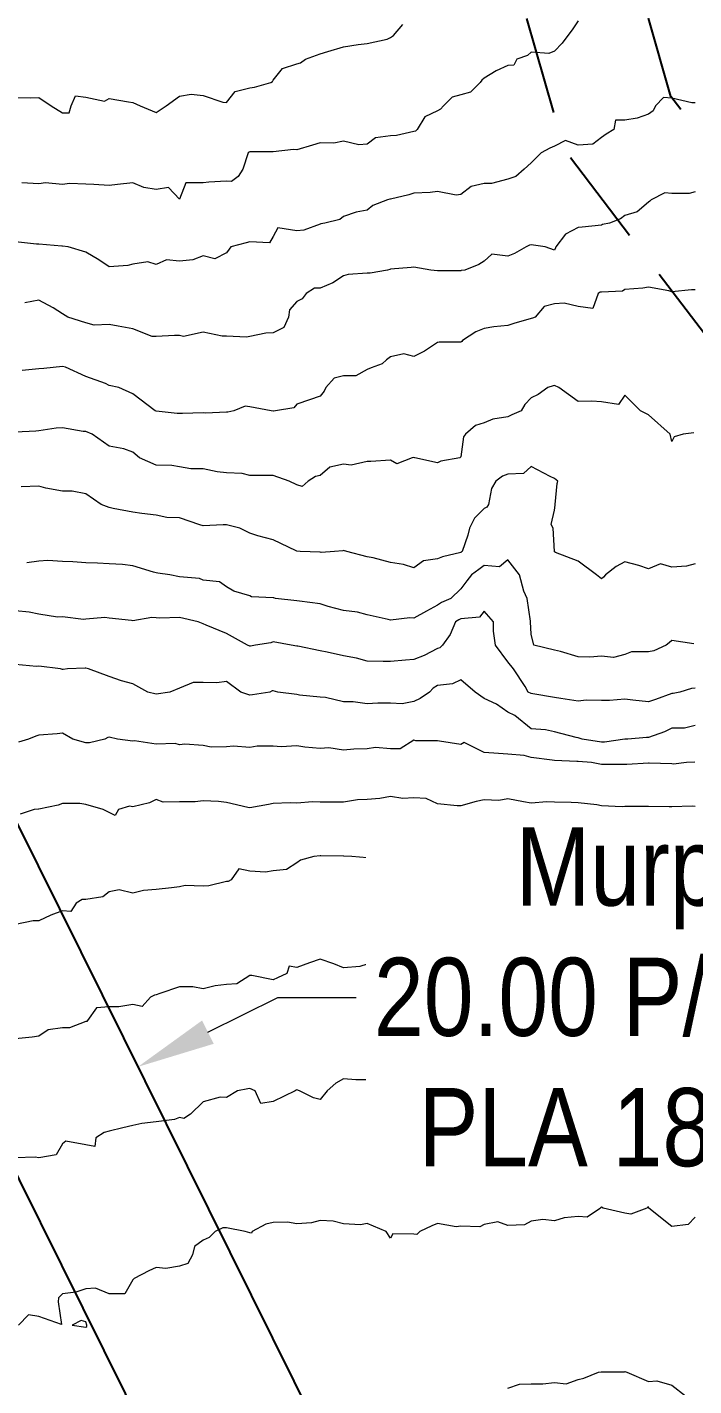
# Model space of a CAD drawing. Extents: x 537850 to 541798, y 6045627 to 6050132.
# Drawn here: x 540411.8 to 540497.1, y 6046927.3 to 6047101.1 of the extents above; entities that cross this region are included whole.
import ezdxf

# ---------------------------------------------------------------- set-up
doc = ezdxf.new("R2010")
doc.units = 0
doc.header["$LTSCALE"] = 5
doc.linetypes.add('DASHED2', pattern=[9.525, 6.35, -3.175])
doc.linetypes.add('foc-ACCESSROAD', pattern=[3.75, 2.5, -1.25])
doc.layers.add('C-RW', color=13, linetype='Continuous')
doc.layers.add('F-AR', color=190, linetype='foc-ACCESSROAD')
doc.layers.add('C-RW-T', color=13, linetype='Continuous', lineweight=9)
doc.layers.add('Contour_Line_Intermediate', color=7, linetype='DASHED2', true_color=0xd9d9d9)
doc.layers.add('Contour_Line_Major', color=7, linetype='Continuous', true_color=0x6b6b6b)
doc.styles.add('80CG', font='ARIALN.TTF', dxfattribs={"height": 10})
doc.dimstyles.new('Compass 5 000', dxfattribs={"dimscale": 5, "dimtxt": 9, "dimasz": 2, "dimexe": 0.2, "dimexo": 0.0625, "dimgap": 0.5, "dimtad": 0, "dimtih": 1, "dimtoh": 1, "dimzin": 0, "dimdsep": 46, "dimtxsty": '80CG', "dimcen": 0.1, "dimse1": 1, "dimse2": 1, "dimclrd": 256, "dimclrt": 256, "dimaunit": 1, "dimadec": 4, "dimazin": 0, "dimtfac": 0.06, "dimtofl": 0, "dimtmove": 0, "dimatfit": 1, "dimfxl": 0.2, "dimtolj": 1, "dimtzin": 0, "dimlwd": -1, "dimarcsym": 0})

# ---------------------------------------------------------------- blocks, each defined once
blk = doc.blocks.new('*D462')
at = {"layer": 'C-RW-T', "transparency": 16777216}
for p, q in [((540434.93, 6046972.53), (540443.89, 6046976.98)), ((540443.89, 6046976.98), (540453.89, 6046976.98)), ((540399.1, 6046954.75), (540390.14, 6046950.3))]:
    blk.add_line(p, q, dxfattribs=at)
for points in [[(540434.19, 6046974.03), (540435.67, 6046971.04), (540425.97, 6046968.09)], [(540398.36, 6046956.24), (540399.84, 6046953.26), (540408.06, 6046959.2)]]:
    blk.add_solid(points, dxfattribs=at)
at = {"layer": 'C-RW-T', "transparency": 16777216, "insert": (540493.43, 6046976.98), "char_height": 10, "attachment_point": 5, "style": '80CG', "bg_fill": 3, "box_fill_scale": 1.1, "bg_fill_color": 256, "bg_fill_true_color": 13158600, "bg_fill_transparency": 0}
blk.add_mtext('\\A1;Murphy\\P20.00 P/L R/W\\PPLA 180910', dxfattribs=at)

msp = doc.modelspace()

# ---------------------------------------------------------------- linework, layer by layer
at = {"layer": 'C-RW'}
msp.add_lwpolyline([(540538.349, 6046696.701), (540275.105, 6047227.021), (540292.146, 6047249.573), (540291.045, 6047357.841), (540354.045, 6047358.494), (540354.252, 6047338.505), (540311.237, 6047338.06), (540312.204, 6047242.96), (540298.507, 6047224.834), (540560.552, 6046696.932)], dxfattribs=at)
at = {"layer": 'Contour_Line_Intermediate', "linetype": 'Continuous', "lineweight": 13, "flags": 128}
for points, elevation in [([(540410.306, 6047092.101), (540412.27, 6047092.053), (540413.305, 6047092.09), (540414.866, 6047091.018), (540416.305, 6047090.138), (540417.185, 6047090.138), (540417.436, 6047091.018), (540417.997, 6047092.326), (540419.305, 6047092.155), (540421.703, 6047091.62), (540422.305, 6047091.995), (540424.777, 6047091.546), (540425.305, 6047091.45), (540426.263, 6047091.018), (540428.305, 6047090.174), (540429.57, 6047091.018), (540431.304, 6047092.279), (540432.776, 6047092.546), (540434.304, 6047092.343), (540436.832, 6047091.489), (540437.304, 6047091.444), (540438.436, 6047092.885), (540440.304, 6047093.352), (540440.909, 6047093.412), (540442.965, 6047094.017), (540443.178, 6047094.143), (540443.304, 6047094.329), (540444.495, 6047095.826), (540446.304, 6047096.424), (540446.792, 6047096.53), (540447.401, 6047097.017), (540449.304, 6047097.697), (540450.278, 6047097.992), (540452.303, 6047098.605), (540454.157, 6047098.87), (540455.303, 6047099.034), (540457.87, 6047099.584), (540458.303, 6047099.779), (540458.704, 6047100.017), (540459.892, 6047101.429)], 906.956), ([(540482.302, 6047101.912), (540481.561, 6047100.759), (540480.99, 6047100.017), (540480.256, 6047099.063), (540479.302, 6047098.022), (540478.566, 6047097.754), (540476.302, 6047097.896), (540475.844, 6047097.475), (540474.475, 6047097.017), (540474.081, 6047096.238), (540473.302, 6047096.184), (540471.82, 6047095.499), (540470.303, 6047094.572), (540470.008, 6047094.312), (540469.789, 6047094.017), (540468.524, 6047092.796), (540467.303, 6047092.466), (540466.184, 6047092.137), (540465.065, 6047091.018), (540464.722, 6047090.598), (540464.303, 6047090.419), (540462.702, 6047089.618), (540461.717, 6047088.018), (540461.517, 6047087.804), (540461.303, 6047087.751), (540459.075, 6047087.246), (540458.303, 6047087.182), (540456.39, 6047086.931), (540455.303, 6047086.128), (540454.263, 6047086.058), (540452.303, 6047086.527), (540451.047, 6047086.274), (540449.304, 6047086.325), (540448.305, 6047086.016), (540446.304, 6047085.397), (540445.872, 6047085.45), (540443.304, 6047085.168), (540443.183, 6047085.138), (540440.304, 6047085.138), (540440.215, 6047085.107), (540440.1, 6047085.018), (540439.401, 6047082.921), (540438.799, 6047082.018), (540437.968, 6047081.355), (540437.304, 6047081.4), (540435.039, 6047081.284), (540434.304, 6047081.207), (540432.116, 6047081.207), (540431.304, 6047079.083), (540429.871, 6047080.584), (540428.305, 6047080.332), (540426.719, 6047080.603), (540425.305, 6047081.18), (540423.366, 6047080.957), (540422.305, 6047080.835), (540420.342, 6047080.981), (540419.305, 6047081.02), (540417.22, 6047081.104), (540416.305, 6047080.973), (540414.145, 6047081.178), (540413.305, 6047081.08), (540411.13, 6047081.194)], 905.957), ([(540497.301, 6047080.05), (540496.513, 6047079.806), (540494.301, 6047079.806), (540493.432, 6047079.888), (540491.653, 6047079.018), (540491.481, 6047078.839), (540491.302, 6047078.703), (540489.857, 6047077.463), (540488.302, 6047076.997), (540487.726, 6047076.594), (540486.344, 6047076.018), (540485.455, 6047075.865), (540485.302, 6047075.782), (540482.817, 6047075.504), (540482.302, 6047075.471), (540480.69, 6047074.63), (540479.482, 6047073.018), (540479.436, 6047072.885), (540479.302, 6047072.563), (540478.106, 6047073.018), (540476.302, 6047073.276), (540476.097, 6047073.224), (540475.653, 6047073.018), (540474.184, 6047072.137), (540473.302, 6047071.82), (540471.25, 6047072.071), (540470.303, 6047071.168), (540469.586, 6047070.735), (540467.797, 6047070.019), (540467.366, 6047069.955), (540467.303, 6047069.946), (540464.375, 6047069.946), (540464.303, 6047069.935), (540463.469, 6047070.019), (540461.303, 6047070.398), (540460.965, 6047070.357), (540458.303, 6047070.147), (540458.213, 6047070.109), (540457.921, 6047070.019), (540455.691, 6047069.631), (540455.303, 6047069.631), (540452.871, 6047069.451), (540452.303, 6047069.27), (540450.912, 6047068.41), (540449.304, 6047067.729), (540448.594, 6047067.729), (540447.528, 6047067.019), (540446.984, 6047066.339), (540446.304, 6047065.999), (540445.361, 6047064.961), (540445.234, 6047064.019), (540444.631, 6047062.692), (540443.304, 6047062.004), (540442.363, 6047061.96), (540440.304, 6047061.509), (540439.884, 6047061.44), (540437.304, 6047061.556), (540436.747, 6047061.576), (540434.304, 6047062.086), (540431.823, 6047061.538), (540431.304, 6047061.659), (540430.665, 6047061.659), (540428.305, 6047061.512), (540427.802, 6047061.521), (540425.305, 6047062.512), (540423.46, 6047062.864), (540422.305, 6047063.047), (540420.362, 6047062.962), (540419.305, 6047063.257), (540416.985, 6047064.019), (540416.305, 6047064.448), (540415.14, 6047065.184), (540413.305, 6047066.162), (540411.48, 6047065.844)], 903.957), ([(540497.301, 6047067.519), (540496.825, 6047067.495), (540494.301, 6047067.229), (540493.933, 6047067.387), (540491.302, 6047067.822), (540490.605, 6047067.715), (540488.302, 6047067.551), (540487.978, 6047067.343), (540485.302, 6047067.221), (540485.129, 6047067.191), (540484.89, 6047067.019), (540484.191, 6047065.13), (540482.302, 6047065.374), (540480.53, 6047065.791), (540479.302, 6047065.688), (540477.967, 6047065.354), (540476.798, 6047064.019), (540476.463, 6047063.858), (540476.302, 6047063.851), (540474.108, 6047063.213), (540473.302, 6047062.938), (540471.539, 6047062.782), (540470.303, 6047062.543), (540469.217, 6047062.105), (540467.523, 6047061.019), (540467.42, 6047060.902), (540467.303, 6047060.811), (540464.511, 6047060.811), (540464.303, 6047060.741), (540462.67, 6047059.652), (540461.303, 6047058.969), (540460.018, 6047059.305), (540458.303, 6047058.91), (540457.769, 6047058.554), (540457.234, 6047058.019), (540455.816, 6047057.507), (540455.303, 6047057.322), (540453.844, 6047056.479), (540452.303, 6047056.479), (540451.106, 6047056.217), (540450.037, 6047055.019), (540449.793, 6047054.53), (540449.304, 6047053.874), (540447.913, 6047053.41), (540446.304, 6047052.874), (540445.916, 6047052.407), (540443.6, 6047052.019), (540443.335, 6047051.988), (540443.304, 6047051.963), (540443.023, 6047052.019), (540440.304, 6047052.529), (540439.721, 6047052.602), (540438.265, 6047052.019), (540437.471, 6047051.852), (540437.304, 6047051.845), (540434.61, 6047051.714), (540434.304, 6047051.758), (540431.663, 6047051.66), (540431.304, 6047051.673), (540430.98, 6047051.695), (540428.305, 6047051.982), (540428.197, 6047052.019), (540425.305, 6047054.199), (540423.527, 6047055.019), (540422.305, 6047055.261), (540421.822, 6047055.502), (540419.305, 6047056.396), (540416.721, 6047057.603), (540416.305, 6047057.704), (540413.91, 6047057.414), (540413.305, 6047057.38), (540411.152, 6047057.172)], 902.957), ([(540497.129, 6047049.192), (540495.756, 6047049.02), (540494.618, 6047048.703), (540494.301, 6047048.108), (540494.098, 6047049.02), (540491.302, 6047051.524), (540490.311, 6047052.019), (540488.302, 6047054.029), (540487.498, 6047052.823), (540485.302, 6047053.189), (540484.055, 6047053.266), (540482.302, 6047053.225), (540479.834, 6047055.019), (540479.302, 6047055.254), (540479.101, 6047055.221), (540478.451, 6047055.019), (540477.197, 6047054.124), (540476.302, 6047053.677), (540475.501, 6047052.821), (540475.044, 6047052.019), (540473.819, 6047051.503), (540473.302, 6047051.255), (540471.387, 6047050.935), (540470.303, 6047050.502), (540469.176, 6047050.146), (540467.894, 6047049.02), (540467.625, 6047048.698), (540467.303, 6047046.153), (540467.242, 6047046.081), (540467.19, 6047046.02), (540464.759, 6047045.564), (540464.303, 6047045.354), (540461.416, 6047046.02), (540461.303, 6047046.049), (540461.267, 6047046.055), (540461.09, 6047046.02), (540459.096, 6047045.227), (540458.303, 6047045.703), (540455.799, 6047045.524), (540455.303, 6047045.555), (540453.275, 6047045.048), (540452.303, 6047045.175), (540450.53, 6047044.794), (540449.304, 6047043.735), (540448.708, 6047043.616), (540447.77, 6047043.02), (540446.988, 6047042.336), (540446.304, 6047042.531), (540445.331, 6047043.02), (540443.304, 6047043.757), (540442.591, 6047043.733), (540440.304, 6047043.733), (540439.332, 6047043.992), (540437.304, 6047044.08), (540436.114, 6047044.21), (540434.304, 6047044.594), (540432.73, 6047044.594), (540431.304, 6047044.861), (540430.303, 6047045.018), (540428.305, 6047045.073), (540426.162, 6047046.02), (540425.305, 6047046.733), (540424.178, 6047047.146), (540422.305, 6047047.518), (540420.118, 6047049.02), (540419.305, 6047049.386), (540418.954, 6047049.37), (540416.305, 6047049.827), (540415.525, 6047049.8), (540413.305, 6047049.459), (540412.914, 6047049.411), (540410.306, 6047049.299)], 901.957), ([(540497.301, 6047032.454), (540496.188, 6047032.134), (540494.301, 6047032.022), (540492.874, 6047032.448), (540491.302, 6047031.796), (540490.094, 6047032.228), (540488.302, 6047032.713), (540487.203, 6047032.119), (540485.8, 6047031.02), (540485.579, 6047030.744), (540485.302, 6047030.522), (540484.666, 6047031.02), (540482.302, 6047032.792), (540479.43, 6047033.892), (540479.302, 6047033.999), (540479.275, 6047034.02), (540479.279, 6047034.043), (540479.122, 6047037.02), (540478.846, 6047037.476), (540479.302, 6047039.313), (540479.386, 6047039.936), (540479.39, 6047040.02), (540479.614, 6047042.708), (540479.708, 6047043.02), (540479.302, 6047043.358), (540478.723, 6047043.599), (540476.302, 6047044.89), (540475.341, 6047043.981), (540473.302, 6047043.896), (540472.657, 6047043.665), (540471.77, 6047043.02), (540471.242, 6047042.081), (540470.849, 6047040.02), (540470.624, 6047039.699), (540470.303, 6047039.536), (540469.054, 6047038.269), (540468.395, 6047037.02), (540468.219, 6047036.103), (540467.456, 6047034.02), (540467.365, 6047033.958), (540467.303, 6047033.911), (540464.962, 6047033.361), (540464.303, 6047033.084), (540462.509, 6047032.814), (540461.303, 6047031.949), (540459.956, 6047032.367), (540458.303, 6047032.614), (540456.098, 6047033.225), (540455.303, 6047033.331), (540452.711, 6047034.02), (540452.303, 6047034.156), (540452.22, 6047034.104), (540451.143, 6047034.02), (540449.43, 6047033.894), (540449.304, 6047033.922), (540446.724, 6047034.02), (540446.304, 6047034.048), (540446.235, 6047034.089), (540443.304, 6047035.523), (540441.3, 6047036.024), (540440.304, 6047036.38), (540439.023, 6047037.02), (540437.304, 6047037.437), (540436.895, 6047037.43), (540434.304, 6047037.293), (540433.902, 6047037.423), (540431.304, 6047038.322), (540429.663, 6047038.379), (540428.305, 6047038.652), (540426.458, 6047038.867), (540425.305, 6047039.053), (540422.794, 6047039.531), (540422.305, 6047039.665), (540421.25, 6047040.02), (540419.305, 6047041.386), (540417.567, 6047041.758), (540416.305, 6047041.758), (540414.181, 6047042.144), (540413.305, 6047042.363), (540411.017, 6047042.309)], 900.957), ([(540497.301, 6047016.555), (540496.806, 6047016.517), (540495.319, 6047016.021), (540494.464, 6047015.859), (540494.301, 6047015.838), (540492.233, 6047015.09), (540491.302, 6047014.792), (540489.335, 6047014.988), (540488.302, 6047015.114), (540486.352, 6047014.972), (540485.302, 6047014.972), (540483.339, 6047014.985), (540482.302, 6047014.876), (540480.117, 6047015.206), (540479.302, 6047015.329), (540476.501, 6047015.822), (540476.302, 6047015.853), (540475.936, 6047016.021), (540475.558, 6047016.765), (540474.04, 6047019.021), (540473.302, 6047019.918), (540471.76, 6047022.021), (540471.491, 6047023.832), (540471.47, 6047025.021), (540470.303, 6047026.401), (540469.71, 6047025.613), (540467.303, 6047025.397), (540467.043, 6047025.281), (540466.623, 6047025.021), (540465.922, 6047023.401), (540464.966, 6047022.021), (540464.62, 6047021.704), (540464.303, 6047021.627), (540462.611, 6047020.712), (540461.303, 6047020.202), (540460.216, 6047020.108), (540458.303, 6047019.944), (540457.38, 6047019.944), (540455.303, 6047019.994), (540453.942, 6047020.383), (540452.303, 6047020.656), (540450.185, 6047021.139), (540449.304, 6047021.321), (540446.429, 6047021.896), (540446.304, 6047021.918), (540445.595, 6047022.021), (540443.304, 6047022.449), (540442.965, 6047022.359), (540441.042, 6047022.021), (540440.401, 6047021.924), (540440.304, 6047021.924), (540439.997, 6047022.021), (540437.304, 6047023.531), (540434.707, 6047024.618), (540434.304, 6047024.754), (540433.678, 6047025.021), (540431.304, 6047025.563), (540428.775, 6047025.491), (540428.305, 6047025.554), (540427.736, 6047025.59), (540425.305, 6047025.172), (540425.147, 6047025.179), (540422.305, 6047025.507), (540421.727, 6047025.599), (540419.305, 6047025.374), (540419.023, 6047025.303), (540416.305, 6047025.678), (540415.69, 6047025.636), (540413.305, 6047026.022), (540412.07, 6047026.256), (540410.306, 6047026.416)], 898.957), ([(540497.301, 6047011.757), (540495.913, 6047011.41), (540494.301, 6047011.41), (540493.384, 6047010.939), (540491.302, 6047010.207), (540491.075, 6047010.248), (540488.696, 6047010.021), (540488.318, 6047010.006), (540488.302, 6047010.005), (540485.693, 6047009.63), (540485.302, 6047009.63), (540482.839, 6047010.021), (540482.302, 6047010.197), (540482.076, 6047010.248), (540479.302, 6047010.941), (540478.132, 6047011.192), (540476.302, 6047011.344), (540474.234, 6047013.021), (540473.302, 6047013.469), (540471.848, 6047014.475), (540470.303, 6047015.234), (540469.139, 6047016.021), (540467.303, 6047017.622), (540466.217, 6047017.107), (540464.303, 6047016.878), (540463.781, 6047016.543), (540463.283, 6047016.021), (540462.089, 6047015.236), (540461.303, 6047014.831), (540459.778, 6047014.546), (540458.303, 6047014.64), (540456.684, 6047014.64), (540455.303, 6047014.54), (540453.526, 6047014.798), (540452.303, 6047014.798), (540449.987, 6047015.338), (540449.304, 6047015.376), (540446.674, 6047015.651), (540446.304, 6047015.721), (540443.89, 6047016.021), (540443.304, 6047016.186), (540443.139, 6047016.186), (540442.842, 6047016.021), (540440.656, 6047015.67), (540440.304, 6047015.638), (540439.15, 6047016.021), (540437.304, 6047017.375), (540436.087, 6047017.239), (540434.304, 6047017.273), (540433.053, 6047017.273), (540431.304, 6047016.544), (540430.049, 6047016.021), (540428.305, 6047015.764), (540427.244, 6047016.021), (540425.305, 6047017.084), (540423.855, 6047017.471), (540422.305, 6047018.018), (540419.667, 6047019.021), (540419.305, 6047019.111), (540419.215, 6047019.111), (540416.964, 6047019.021), (540416.415, 6047018.911), (540416.305, 6047018.939), (540416.085, 6047019.021), (540413.305, 6047019.369), (540413, 6047019.326), (540410.306, 6047019.569)], 897.957), ([(540497.243, 6047007.08), (540496.167, 6047007.022), (540494.521, 6047006.802), (540494.301, 6047006.844), (540491.392, 6047006.931), (540491.302, 6047006.925), (540488.543, 6047006.78), (540488.302, 6047006.78), (540485.544, 6047006.78), (540485.302, 6047006.753), (540484.047, 6047007.022), (540482.302, 6047007.154), (540482.148, 6047007.176), (540479.302, 6047007.3), (540479.011, 6047007.313), (540476.302, 6047007.687), (540475.396, 6047007.928), (540473.302, 6047008.103), (540472.135, 6047008.189), (540470.303, 6047008.325), (540467.731, 6047009.593), (540467.303, 6047009.312), (540464.572, 6047009.752), (540464.303, 6047009.796), (540461.529, 6047009.796), (540461.303, 6047009.902), (540459.555, 6047008.769), (540458.303, 6047008.794), (540456.384, 6047008.941), (540455.303, 6047008.769), (540453.61, 6047008.714), (540452.303, 6047008.628), (540450.41, 6047008.915), (540449.304, 6047008.821), (540447.339, 6047008.986), (540446.304, 6047009.147), (540444.304, 6047009.021), (540443.304, 6047009.104), (540441.222, 6047009.104), (540440.304, 6047008.962), (540438.201, 6047009.125), (540437.304, 6047009.043), (540435.354, 6047008.972), (540434.304, 6047009.198), (540431.965, 6047009.361), (540431.304, 6047009.307), (540430.729, 6047009.446), (540428.305, 6047009.37), (540425.521, 6047009.806), (540425.305, 6047009.762), (540423.37, 6047010.021), (540422.305, 6047010.25), (540422.112, 6047010.215), (540421.728, 6047010.021), (540419.769, 6047009.557), (540419.305, 6047009.556), (540417.628, 6047010.021), (540416.305, 6047010.777), (540415.644, 6047010.683), (540413.305, 6047010.527), (540412.918, 6047010.408), (540411.95, 6047010.021), (540410.698, 6047009.629)], 896.957), ([(540497.301, 6047001.388), (540496.894, 6047001.429), (540494.301, 6047001.353), (540493.983, 6047001.341), (540491.302, 6047001.388), (540490.936, 6047001.388), (540488.302, 6047001.388), (540487.955, 6047001.368), (540485.302, 6047001.501), (540484.724, 6047001.6), (540482.302, 6047001.852), (540481.424, 6047001.9), (540479.302, 6047001.959), (540478.31, 6047002.014), (540476.302, 6047001.819), (540475.337, 6047001.987), (540473.302, 6047002.394), (540472.177, 6047002.147), (540470.303, 6047002.239), (540469.267, 6047002.058), (540467.303, 6047001.466), (540466.834, 6047001.491), (540464.303, 6047001.75), (540462.882, 6047002.443), (540461.303, 6047002.518), (540459.889, 6047002.436), (540458.303, 6047002.667), (540456.923, 6047002.402), (540455.303, 6047002.29), (540454.077, 6047002.248), (540452.303, 6047001.975), (540451.386, 6047001.939), (540449.304, 6047001.939), (540448.313, 6047002.012), (540446.304, 6047001.837), (540445.471, 6047001.854), (540443.304, 6047001.802), (540442.669, 6047001.657), (540440.304, 6047001.246), (540440.046, 6047001.28), (540437.304, 6047001.912), (540436.288, 6047002.038), (540434.304, 6047002.14), (540433.311, 6047002.015), (540431.304, 6047002.015), (540429.221, 6047001.938), (540428.305, 6047002.276), (540427.438, 6047001.888), (540425.305, 6047001.354), (540424.899, 6047001.428), (540423.479, 6047001.022), (540423.057, 6047000.269), (540422.305, 6047000.638), (540421.512, 6047001.022), (540419.305, 6047001.676), (540418.535, 6047001.792), (540416.305, 6047001.792), (540415.76, 6047001.567), (540413.305, 6047001.076), (540413.261, 6047001.066), (540412.68, 6047001.022), (540410.898, 6047000.43)], 895.957), ([(540497.301, 6046983.249), (540497.041, 6046983.283), (540495.602, 6046983.023), (540494.518, 6046982.806), (540494.301, 6046982.763), (540493.108, 6046983.023), (540491.302, 6046983.402), (540490.922, 6046983.402), (540488.302, 6046984.132), (540487.109, 6046984.215), (540485.302, 6046984.631), (540483.785, 6046984.539), (540482.302, 6046984.454), (540480.949, 6046984.376), (540479.302, 6046983.919), (540478.262, 6046984.063), (540476.302, 6046984.335), (540475.491, 6046983.834), (540473.302, 6046983.475), (540472.606, 6046983.719), (540471.037, 6046983.023), (540470.57, 6046982.756), (540470.303, 6046982.603), (540468.721, 6046981.605), (540467.303, 6046981.404), (540465.577, 6046981.749), (540464.303, 6046982.004), (540462.502, 6046981.824), (540461.303, 6046981.138), (540460.28, 6046981.046), (540458.303, 6046980.865), (540457.566, 6046980.76), (540455.303, 6046981.213), (540454.388, 6046980.938), (540452.303, 6046980.764), (540451.06, 6046981.267), (540449.304, 6046981.881), (540447.941, 6046981.386), (540446.304, 6046980.79), (540445.336, 6046980.99), (540445.049, 6046980.023), (540443.844, 6046979.483), (540443.304, 6046979.24), (540440.532, 6046979.795), (540440.304, 6046979.774), (540438.623, 6046978.704), (540437.304, 6046978.627), (540435.859, 6046978.468), (540434.304, 6046978.067), (540432.999, 6046978.328), (540431.304, 6046978.328), (540428.762, 6046977.481), (540428.305, 6046977.305), (540428.075, 6046977.252), (540427.569, 6046977.023), (540426.52, 6046975.808), (540425.305, 6046976.081), (540423.542, 6046975.786), (540422.305, 6046975.786), (540420.692, 6046975.637), (540419.534, 6046974.023), (540419.419, 6046973.91), (540419.305, 6046973.91), (540417.226, 6046973.102), (540416.305, 6046973.064), (540414.491, 6046972.837), (540413.305, 6046972.021), (540412.447, 6046971.882), (540410.306, 6046971.681)], 893.957), ([(540497.228, 6046968.097), (540497.045, 6046968.023), (540494.657, 6046967.668), (540494.301, 6046967.497), (540493.278, 6046968.023), (540491.302, 6046970.141), (540489.789, 6046969.536), (540488.302, 6046969.288), (540486.784, 6046969.542), (540485.302, 6046969.965), (540483.155, 6046970.17), (540482.302, 6046969.943), (540481.564, 6046968.761), (540480.383, 6046968.023), (540479.651, 6046967.674), (540479.302, 6046967.65), (540476.6, 6046968.023), (540476.302, 6046968.108), (540476.253, 6046968.073), (540476.205, 6046968.023), (540474.31, 6046967.016), (540473.302, 6046967.056), (540471.271, 6046967.056), (540470.303, 6046966.784), (540468.505, 6046966.822), (540467.303, 6046966.952), (540464.919, 6046967.408), (540464.303, 6046967.007), (540462.876, 6046966.45), (540461.303, 6046966.288), (540459.788, 6046966.539), (540458.303, 6046966.6), (540457.03, 6046966.297), (540455.303, 6046966.448), (540453.879, 6046966.448), (540452.303, 6046966.575), (540451.325, 6046966.002), (540450.176, 6046965.024), (540449.304, 6046963.895), (540448.426, 6046964.146), (540446.67, 6046965.024), (540446.304, 6046965.151), (540446.222, 6046965.106), (540446.113, 6046965.024), (540443.304, 6046963.674), (540441.684, 6046963.403), (540440.989, 6046965.024), (540440.304, 6046965.331), (540440.059, 6046965.268), (540438.705, 6046965.024), (540437.304, 6046964.184), (540436.48, 6046964.199), (540434.304, 6046963.607), (540432.721, 6046962.024), (540431.86, 6046961.468), (540431.304, 6046961.608), (540430.637, 6046961.356), (540428.305, 6046961.079), (540426.48, 6046960.848), (540425.305, 6046960.608), (540424.042, 6046960.287), (540422.305, 6046959.846), (540421.641, 6046959.688), (540420.598, 6046959.024), (540420.448, 6046957.881), (540419.305, 6046958.131), (540416.73, 6046958.599), (540416.305, 6046958.258), (540415.507, 6046956.822), (540413.305, 6046956.455), (540412.805, 6046956.524), (540410.306, 6046956.44)], 892.957), ([(540497.301, 6046948.854), (540496.386, 6046947.939), (540494.301, 6046947.678), (540491.348, 6046950.024), (540491.302, 6046950.193), (540491.21, 6046950.115), (540491.103, 6046950.024), (540489.066, 6046949.26), (540488.302, 6046949.378), (540485.5, 6046950.024), (540485.302, 6046950.132), (540485.241, 6046950.085), (540485.158, 6046950.024), (540483.469, 6046948.857), (540482.302, 6046948.948), (540480.539, 6046948.787), (540479.302, 6046948.375), (540477.783, 6046948.544), (540476.302, 6046948.332), (540475.434, 6046947.893), (540473.302, 6046947.778), (540472.047, 6046948.28), (540470.303, 6046947.93), (540469.717, 6046947.61), (540467.303, 6046947.691), (540466.71, 6046947.617), (540464.303, 6046948.055), (540463.595, 6046947.733), (540462.036, 6046947.024), (540461.669, 6046946.658), (540461.303, 6046946.692), (540458.618, 6046946.709), (540458.303, 6046946.164), (540457.73, 6046947.024), (540455.303, 6046948.065), (540454.447, 6046947.881), (540452.303, 6046948), (540450.978, 6046948.35), (540449.304, 6046948.441), (540448.202, 6046948.126), (540446.304, 6046948.014), (540445.118, 6046948.21), (540443.304, 6046948.185), (540442.348, 6046947.98), (540440.596, 6046947.024), (540440.523, 6046946.806), (540440.304, 6046946.85), (540439.721, 6046947.024), (540437.304, 6046947.478), (540436.821, 6046947.508), (540435.854, 6046947.024), (540435.079, 6046946.25), (540434.304, 6046945.918), (540433.2, 6046945.129), (540432.979, 6046944.025), (540432.375, 6046942.954), (540431.304, 6046942.585), (540429.567, 6046942.287), (540428.305, 6046942.433), (540427.355, 6046941.975), (540425.487, 6046941.025), (540425.389, 6046940.94), (540425.305, 6046940.828), (540424.285, 6046939.044), (540422.305, 6046939.044), (540420.545, 6046939.785), (540419.305, 6046939.708), (540418.043, 6046939.287), (540416.305, 6046939.038), (540415.798, 6046938.532), (540415.759, 6046938.025), (540416.193, 6046935.137), (540413.305, 6046936.153), (540411.977, 6046936.353), (540410.689, 6046935.025)], 891.957), ([(540473.302, 6046926.997), (540474.82, 6046927.508), (540476.302, 6046927.538), (540477.789, 6046927.538), (540479.302, 6046927.715), (540480.786, 6046927.542), (540482.302, 6046928.087), (540483.062, 6046928.265), (540484.941, 6046929.025), (540485.254, 6046929.073), (540485.302, 6046929.073), (540488.254, 6046929.073), (540488.302, 6046929.097), (540488.54, 6046929.025), (540491.302, 6046927.822), (540492.41, 6046927.917), (540494.301, 6046927.366), (540496.068, 6046926.025)], 890.957)]:
    msp.add_lwpolyline(points, dxfattribs=dict(at, elevation=elevation))
at = {"layer": 'Contour_Line_Intermediate', "linetype": 'Continuous', "lineweight": 13, "elevation": 891.957, "flags": 128}
msp.add_lwpolyline([(540419.431, 6046935.025), (540419.305, 6046935.472), (540418.707, 6046935.623), (540417.54, 6046935.025), (540419.305, 6046934.804), (540419.441, 6046934.889), (540419.431, 6046935.025)], close=True, dxfattribs=at)
at = {"layer": 'Contour_Line_Major', "linetype": 'Continuous', "lineweight": 15, "flags": 128}
for points, elevation in [([(540497.301, 6047091.42), (540496.878, 6047091.44), (540494.301, 6047092.035), (540493.227, 6047092.092), (540492.206, 6047091.018), (540491.915, 6047090.404), (540491.302, 6047089.979), (540489.864, 6047089.456), (540488.302, 6047089.216), (540487.104, 6047089.216), (540486.886, 6047088.018), (540485.919, 6047087.4), (540485.302, 6047087.006), (540484.192, 6047086.128), (540482.302, 6047085.999), (540480.717, 6047086.603), (540479.302, 6047085.888), (540478.69, 6047085.63), (540477.579, 6047085.018), (540476.941, 6047084.379), (540476.302, 6047083.741), (540475.388, 6047082.932), (540474.356, 6047082.018), (540473.561, 6047081.76), (540473.302, 6047081.653), (540471.213, 6047081.108), (540470.303, 6047081.108), (540468.622, 6047080.699), (540467.303, 6047079.688), (540466.719, 6047079.602), (540464.303, 6047080.095), (540463.369, 6047079.952), (540461.303, 6047079.856), (540460.668, 6047079.653), (540458.303, 6047079.101), (540458.232, 6047079.089), (540457.919, 6047079.018), (540456.03, 6047078.291), (540455.303, 6047077.71), (540453.893, 6047077.428), (540452.303, 6047076.898), (540451.818, 6047076.504), (540449.912, 6047076.018), (540449.383, 6047075.939), (540449.304, 6047075.912), (540447.189, 6047075.133), (540446.304, 6047075.059), (540443.888, 6047075.434), (540443.304, 6047074.327), (540442.795, 6047073.527), (540440.304, 6047073.658), (540439.818, 6047073.505), (540437.872, 6047073.018), (540437.632, 6047072.691), (540437.304, 6047072.243), (540435.836, 6047071.486), (540434.304, 6047071.863), (540432.994, 6047071.329), (540431.304, 6047071.149), (540429.615, 6047071.329), (540428.305, 6047070.72), (540427.239, 6047071.084), (540425.305, 6047070.785), (540424.702, 6047070.621), (540422.305, 6047070.437), (540420.971, 6047071.353), (540419.305, 6047072.337), (540417.035, 6047073.018), (540416.305, 6047073.103), (540416.218, 6047073.106), (540413.305, 6047073.322), (540412.995, 6047073.329), (540410.306, 6047073.655)], 904.957), ([(540497.13, 6047022.192), (540494.301, 6047022.627), (540493.966, 6047022.357), (540493.592, 6047022.021), (540492.025, 6047021.297), (540491.302, 6047021.174), (540489.148, 6047021.174), (540488.302, 6047020.867), (540486.852, 6047020.471), (540485.302, 6047020.621), (540483.83, 6047020.493), (540482.302, 6047020.549), (540480.073, 6047021.25), (540479.302, 6047021.404), (540476.658, 6047022.021), (540476.302, 6047023.447), (540476.224, 6047025.021), (540476.211, 6047025.112), (540475.796, 6047028.021), (540475.37, 6047028.953), (540474.814, 6047031.02), (540473.302, 6047032.965), (540472.246, 6047032.077), (540470.303, 6047032.222), (540469.586, 6047031.737), (540468.648, 6047031.02), (540468.07, 6047030.253), (540467.303, 6047029.233), (540466.032, 6047028.021), (540464.837, 6047027.487), (540464.303, 6047027.156), (540462.923, 6047026.4), (540461.303, 6047025.513), (540460.79, 6047025.534), (540458.303, 6047025.236), (540458.016, 6047025.308), (540455.303, 6047025.928), (540454.082, 6047026.242), (540452.303, 6047026.479), (540450.336, 6047026.988), (540449.304, 6047027.345), (540446.669, 6047027.655), (540446.304, 6047027.698), (540443.581, 6047028.021), (540443.363, 6047028.079), (540443.304, 6047028.079), (540440.51, 6047028.227), (540440.304, 6047028.337), (540438.252, 6047028.969), (540437.304, 6047029.486), (540436.414, 6047030.13), (540434.304, 6047030.373), (540433.864, 6047030.58), (540431.304, 6047030.803), (540430.053, 6047031.02), (540428.539, 6047031.255), (540428.305, 6047031.303), (540427.947, 6047031.378), (540425.305, 6047032.203), (540423.983, 6047032.342), (540422.305, 6047032.465), (540420.813, 6047032.512), (540419.305, 6047032.574), (540417.63, 6047032.695), (540416.305, 6047032.745), (540414.441, 6047032.884), (540413.305, 6047032.784), (540411.771, 6047032.555)], 899.957), ([(540497.301, 6046993.348), (540496.27, 6046993.054), (540494.301, 6046992.807), (540493.225, 6046993.099), (540491.302, 6046993.776), (540488.496, 6046995.022), (540488.329, 6046995.049), (540488.302, 6046995.049), (540485.689, 6046995.409), (540485.302, 6046995.434), (540482.909, 6046995.022), (540482.743, 6046994.581), (540482.302, 6046994.662), (540479.662, 6046994.662), (540479.302, 6046994.698), (540478.839, 6046995.022), (540476.857, 6046995.577), (540476.302, 6046995.595), (540473.654, 6046995.373), (540473.302, 6046995.476), (540470.502, 6046995.221), (540470.303, 6046995.243), (540469.87, 6046995.022), (540468.967, 6046993.358), (540467.303, 6046993.544), (540465.68, 6046993.645), (540464.303, 6046993.434), (540463.224, 6046993.101), (540461.303, 6046992.51), (540460.579, 6046992.746), (540458.303, 6046993.692), (540455.521, 6046994.804), (540455.303, 6046994.826), (540453.346, 6046995.022), (540452.342, 6046995.061), (540452.303, 6046995.059), (540449.39, 6046995.109), (540449.304, 6046995.107), (540448.48, 6046995.022), (540446.771, 6046994.555), (540446.304, 6046994.205), (540444.985, 6046993.341), (540443.304, 6046993.166), (540442.323, 6046993.003), (540440.304, 6046993.137), (540438.91, 6046993.416), (540437.914, 6046992.022), (540437.508, 6046991.818), (540437.304, 6046991.818), (540435.061, 6046991.266), (540434.304, 6046991.217), (540432.016, 6046991.31), (540431.304, 6046991.118), (540430.29, 6046991.008), (540428.305, 6046990.793), (540426.687, 6046990.64), (540425.305, 6046990.317), (540423.593, 6046990.734), (540422.305, 6046990.486), (540421.481, 6046989.847), (540419.305, 6046989.485), (540418.843, 6046989.485), (540418.084, 6046989.022), (540417.373, 6046987.955), (540416.305, 6046988.052), (540414.817, 6046987.511), (540413.305, 6046986.755), (540412.547, 6046986.781), (540410.306, 6046986.317)], 894.957)]:
    msp.add_lwpolyline(points, dxfattribs=dict(at, elevation=elevation))
at = {"layer": 'F-AR', "flags": 128}
for points in [[(540687.615, 6046699.301), (540666.728, 6046758.301), (540649.992, 6046882.627), (540637.828, 6046903.799), (540596.613, 6046935.707), (540550.24, 6047018.582), (540494.198, 6047092.24), (540482.261, 6047133.987), (540456.995, 6047158.606, 0.0116076), (540456.741, 6047158.843), (540450.735, 6047164.175, 0.0245364), (540450.162, 6047164.635), (540438.068, 6047173.414, 0.0546261), (540436.649, 6047174.224), (540425.158, 6047179.213, 0.0302936), (540424.306, 6047179.523), (540404.318, 6047185.455), (540392.121, 6047190.259), (540364.741, 6047182.769), (540334.717, 6047173.874), (540334.717, 6047173.874), (540334.717, 6047173.874), (540321.502, 6047170.747), (540297.339, 6047160.785), (540278.577, 6047154.978), (540258.87, 6047153.303), (540237.742, 6047156.385), (540117.263, 6047173.961), (540021.905, 6047223.161), (539965.378, 6047237.17), (539910.273, 6047276.122), (539880.405, 6047307.109), (539832.962, 6047373.092), (539796.611, 6047391.544), (539788.075, 6047400.93)], [(540671.757, 6046699.17), (540652.077, 6046754.762), (540635.526, 6046877.71), (540626.305, 6046893.759), (540585.021, 6046925.722), (540537.671, 6047010.342), (540480.559, 6047085.406), (540468.942, 6047126.031), (540446.657, 6047147.747), (540441.057, 6047152.719), (540429.925, 6047160.799), (540419.605, 6047165.28), (540399.74, 6047171.175, -0.0216979), (540399.126, 6047171.386), (540391.266, 6047174.482), (540368.849, 6047168.35), (540338.576, 6047159.381), (540326.114, 6047156.432), (540302.423, 6047146.665), (540281.461, 6047140.177), (540258.417, 6047138.218), (540235.578, 6047141.55), (540112.617, 6047159.488), (540016.593, 6047209.032), (539959.03, 6047223.297), (539900.462, 6047264.698), (539868.862, 6047297.482), (539822.921, 6047361.376), (539788.299, 6047378.95)]]:
    msp.add_lwpolyline(points, format="xyb", dxfattribs=at)

# ---------------------------------------------------------------- next in the draw order: dimensions: what is measured, and where the dimension line sits
at = {"layer": 'C-RW-T'}
dim = msp.add_linear_dim(base=(540425.972, 6046968.088), p1=(540390.786, 6046993.991), p2=(540408.7, 6047002.884), angle=26.39892, text='Murphy\\P20.00 P/L R/W\\PPLA 180910', dimstyle='Compass 5 000', override={"dimtfill": 1}, dxfattribs=at)
dim.commit()
dim.dimension.update_dxf_attribs({"geometry": '*D462', "text_midpoint": (540493.426, 6046976.981), "dimtype": 161})

doc.saveas('drawing.dxf')
